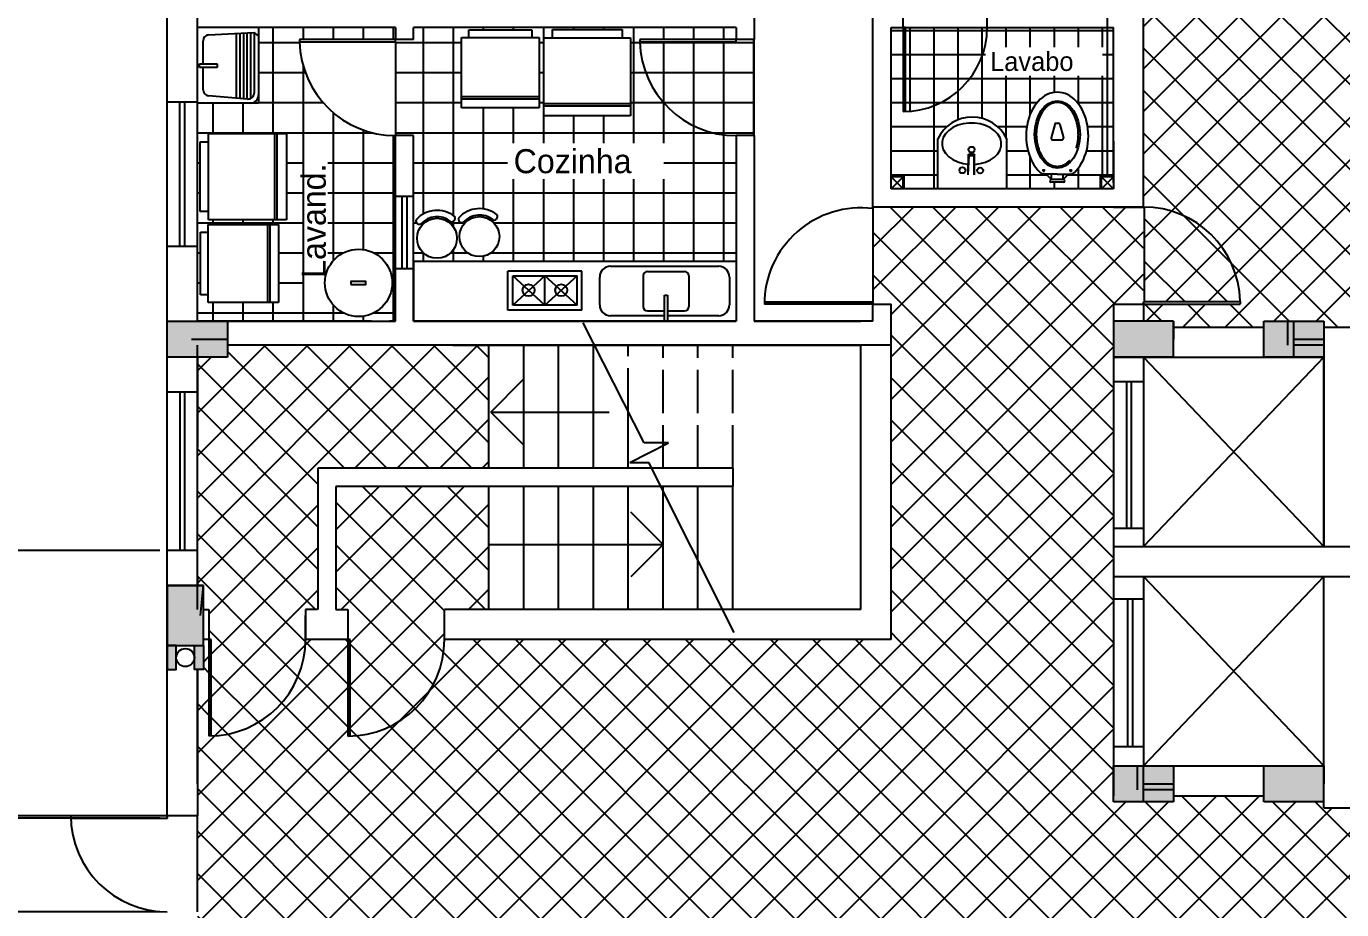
# Model space of a CAD drawing. Header units: millimetres. Extents: x 935 to 1399, y 512 to 900.
# Drawn here: x 1091.01 to 1101.96, y 847.97 to 855.33 of the extents above; entities that cross this region are included whole.
import ezdxf

# ---------------------------------------------------------------- set-up
doc = ezdxf.new("R2010")
doc.units = ezdxf.units.MM
doc.linetypes.add('ACAD_ISO02W100', pattern=[15, 12, -3])
for name, color, linetype in [('Escada', 1, 'Continuous'), ('LAYER1', 1, 'Continuous'), ('MOBIL', 7, 'Continuous'), ('MOBILIARIO', 4, 'Continuous'), ('MOBÍLIA', 1, 'Continuous'), ('P1', 1, 'Continuous'), ('Parede', 6, 'Continuous'), ('PENA-01', 1, 'Continuous'), ('projeçao', 7, 'ACAD_ISO02W100')]:
    doc.layers.add(name, color=color, linetype=linetype)
doc.dimstyles.get("Standard").update_dxf_attribs({"dimtxt": 0.18, "dimasz": 0.18, "dimexe": 0.18, "dimexo": 0.0625, "dimgap": 0.09, "dimtad": 0, "dimtih": 1, "dimtoh": 1, "dimdec": 4, "dimzin": 0, "dimdsep": 46, "dimtxsty": 'Standard', "dimcen": 0.09, "dimadec": 0, "dimazin": 0, "dimtfac": 1, "dimtdec": 4, "dimtofl": 0, "dimtmove": 0, "dimatfit": 3, "dimfxl": 0, "dimtolj": 1, "dimtzin": 0, "dimarcsym": 0})
pattern_1 = [(45, (1566.02895, 455.18879), (-0.1767767, 0.1767767), []), (135, (1566.02895, 455.18879), (-0.1767767, -0.1767767), [])]
pattern_2 = [(135, (1627.57, 526.6878), (-0.1767767, -0.1767767), []), (225, (1627.57, 526.6878), (0.1767767, -0.1767767), [])]

# ---------------------------------------------------------------- blocks, each defined once
blk = doc.blocks.new('*D85')
at = {"color": 0, "lineweight": -2, "transparency": 16777216}
for p, q in [((1092.125, 850.962), (1089.434, 850.962)), ((1089.614, 850.782), (1089.614, 850.029)), ((1089.614, 848.915), (1089.614, 849.669)), ((1092.125, 848.735), (1089.434, 848.735))]:
    blk.add_line(p, q, dxfattribs=at)
at = {"color": 0, "transparency": 16777216}
for points in [[(1089.584, 850.782), (1089.644, 850.782), (1089.614, 850.962)], [(1089.584, 848.915), (1089.644, 848.915), (1089.614, 848.735)]]:
    blk.add_solid(points, dxfattribs=at)
at = {"layer": 'Defpoints', "color": 0, "transparency": 16777216}
for p in [(1092.188, 850.962), (1089.614, 848.735), (1092.188, 848.735)]:
    blk.add_point(p, dxfattribs=at)
at = {"color": 0, "transparency": 16777216, "insert": (1089.614, 849.849), "char_height": 0.18, "attachment_point": 5}
blk.add_mtext('\\A1;2.2264', dxfattribs=at)
blk = doc.blocks.new('*D86')
at = {"color": 0, "lineweight": -2, "transparency": 16777216}
for p, q in [((1092.125, 848.755), (1089.439, 848.755)), ((1089.619, 848.575), (1089.619, 848.135)), ((1092.125, 847.955), (1089.439, 847.955)), ((1089.619, 847.955), (1089.619, 847.775)), ((1089.619, 847.775), (1089.439, 847.775))]:
    blk.add_line(p, q, dxfattribs=at)
at = {"color": 0, "transparency": 16777216}
for points in [[(1089.589, 848.575), (1089.649, 848.575), (1089.619, 848.755)], [(1089.589, 848.135), (1089.649, 848.135), (1089.619, 847.955)]]:
    blk.add_solid(points, dxfattribs=at)
at = {"layer": 'Defpoints', "color": 0, "transparency": 16777216}
for p in [(1092.188, 848.755), (1089.619, 847.955), (1092.188, 847.955)]:
    blk.add_point(p, dxfattribs=at)
at = {"color": 0, "transparency": 16777216, "insert": (1088.959, 847.775), "char_height": 0.18, "attachment_point": 5}
blk.add_mtext('\\A1;0.8000', dxfattribs=at)

msp = doc.modelspace()

# ---------------------------------------------------------------- hatches: boundary and pattern name
h = msp.add_hatch()
h.set_pattern_fill('ANSI37', color=254, scale=2, angle=90, style=0)
h.set_pattern_definition(pattern_2)
h.paths.add_polyline_path([(1100.06286, 852.57187), (1100.06286, 853.01187), (1100.31286, 853.01187), (1100.31286, 853.82187), (1100.06286, 853.82187), (1098.06053, 853.82187), (1098.06053, 853.01187), (1098.21053, 853.01187), (1098.21053, 850.22187), (1100.06286, 850.22187)])
for points in [[(1092.68786, 852.87187), (1092.18786, 852.87187), (1092.18786, 852.57187), (1092.68786, 852.57187)], [(1100.56286, 852.87187), (1100.06286, 852.87187), (1100.06286, 852.57187), (1100.56286, 852.57187)], [(1101.81286, 852.87187), (1101.31286, 852.87187), (1101.31286, 852.57187), (1101.81286, 852.57187)], [(1092.48786, 850.67187), (1092.48786, 850.17187), (1092.18786, 850.17187), (1092.18786, 850.67187)], [(1092.18786, 850.67187), (1092.48786, 850.67187), (1092.48786, 850.17187), (1092.18786, 850.17187)], [(1092.18786, 850.67187), (1092.48786, 850.67187), (1092.48786, 850.17187), (1092.18786, 850.17187)], [(1092.18786, 850.17187), (1092.18786, 850.67187), (1092.48786, 850.67187), (1092.48786, 850.17187)], [(1100.56286, 849.17187), (1100.06286, 849.17187), (1100.06286, 848.87187), (1100.56286, 848.87187)], [(1101.81286, 849.17187), (1101.31286, 849.17187), (1101.31286, 848.87187), (1101.81286, 848.87187)]]:
    msp.add_hatch(color=256).paths.add_polyline_path(points)
h = msp.add_hatch()
h.set_pattern_fill('ANSI37', color=254, scale=2, angle=90, style=0)
h.set_pattern_definition(pattern_2)
h.paths.add_polyline_path([(1093.44041, 852.67187), (1092.68786, 852.67187), (1092.68786, 852.57187), (1092.43786, 852.57187), (1092.43786, 851.82187), (1092.43786, 850.67187), (1092.48786, 850.67187), (1092.48786, 850.47187), (1092.53418, 850.47187), (1092.53418, 850.22294), (1093.33786, 850.22294), (1093.33786, 850.42187), (1093.33786, 850.47294), (1093.44041, 850.47294), (1093.44041, 851.64687)])
h.paths.add_polyline_path([(1094.86409, 851.49687), (1093.59041, 851.49687), (1093.59041, 850.47294), (1093.69041, 850.47294), (1093.69041, 850.22187), (1094.49409, 850.22187), (1094.49409, 850.47187), (1094.86409, 850.47187)])
h.paths.add_polyline_path([(1094.86409, 852.67187), (1093.44041, 852.67187), (1093.44041, 851.64687), (1094.56053, 851.64687), (1094.86409, 851.64687)])
h = msp.add_hatch(color=7)
h.paths.add_polyline_path([(1092.18786, 849.97187), (1092.26286, 849.97187), (1092.26286, 850.17187), (1092.18786, 850.17187)])
h.paths.add_polyline_path([(1092.41286, 849.97187), (1092.48786, 849.97187), (1092.48786, 850.17187), (1092.41286, 850.17187)])
h = msp.add_hatch()
h.set_pattern_fill('ANSI37', color=254, scale=2, angle=90, style=0)
h.set_pattern_definition(pattern_2)
h.paths.add_polyline_path([(1098.21053, 850.22187), (1094.49409, 850.22187, -0.41421356), (1093.69041, 849.4182), (1093.69041, 850.22187), (1093.33785, 850.22187, -0.41382362), (1092.53418, 849.41927), (1092.53418, 850.22187), (1092.48786, 850.22187), (1092.48786, 850.17187), (1092.48786, 849.97187), (1092.43786, 849.97187), (1092.43786, 849.02187), (1092.43786, 846.82187), (1098.21053, 846.82187)])
h = msp.add_hatch()
h.set_pattern_fill('ANSI37', color=254, scale=2, angle=90, style=0)
h.set_pattern_definition(pattern_2)
h.paths.add_polyline_path([(1093.33786, 850.22294), (1092.55418, 850.22294), (1092.55418, 849.41952, 0.40694257)])
h.paths.add_polyline_path([(1094.49409, 850.22187), (1093.71041, 850.22187), (1093.71041, 849.41845, 0.40694257)])
h = msp.add_hatch()
h.set_pattern_fill('ANSI37', color=254, scale=2, angle=90, style=0)
h.set_pattern_definition(pattern_2)
h.paths.add_polyline_path([(1101.81286, 848.82187), (1101.81286, 848.87187), (1101.31286, 848.87187), (1101.31286, 848.92187), (1100.66286, 848.92187), (1100.56286, 848.92187), (1100.56286, 848.87187), (1100.06286, 848.87187), (1100.06286, 849.17187), (1100.06286, 850.22187), (1098.21053, 850.22187), (1098.21053, 846.82187), (1101.81286, 846.82187)])
at = {"layer": 'MOBIL'}
h = msp.add_hatch(dxfattribs=at)
h.set_pattern_fill('NET', color=254, scale=2, angle=45, style=0)
h.set_pattern_definition(pattern_1)
h.paths.add_polyline_path([(1107.93786, 857.87187), (1100.31286, 857.87187), (1100.31286, 853.82187, -0.40694257), (1101.11628, 853.0382), (1101.11628, 853.01187), (1100.31286, 853.01187), (1100.31286, 852.87187), (1100.56286, 852.87187), (1100.56286, 852.82187), (1101.31286, 852.82187), (1101.31286, 852.87187), (1101.81286, 852.87187), (1101.81286, 852.82187), (1105.08786, 852.82187), (1105.08786, 855.32316), (1106.22536, 855.32316), (1106.95036, 855.32316), (1107.93786, 855.32316)])
h.paths.add_polyline_path([(1102.7077, 857.84405), (1105.77436, 857.84405), (1105.77436, 857.17738), (1102.7077, 857.17738)], flags=24)
h = msp.add_hatch(dxfattribs=at)
h.set_pattern_fill('NET', color=254, scale=2, angle=45, style=0)
h.set_pattern_definition(pattern_1)
h.paths.add_polyline_path([(1100.32001, 853.82183), (1100.32001, 853.03187), (1101.11628, 853.03187), (1101.11628, 853.0382, 0.40435126)])

# ---------------------------------------------------------------- linework, layer by layer
at = {"color": 254}
for p, q in [((1100.01286, 854.07187), (1100.01286, 863.29362)), ((1093.07001, 854.43402), (1093.07001, 855.31625)), ((1093.32001, 855.21625), (1093.32001, 855.31625)), ((1093.57001, 855.21625), (1093.57001, 855.31625)), ((1093.82001, 855.21625), (1093.82001, 855.31625)), ((1094.07001, 855.21625), (1094.07001, 855.31625)), ((1094.32001, 853.76519), (1094.32001, 855.31625)), ((1094.57001, 853.74907), (1094.57001, 855.31625)), ((1094.82001, 855.29621), (1094.82001, 855.31625)), ((1095.07001, 855.29621), (1095.07001, 855.31625)), ((1095.32001, 854.35331), (1095.32001, 855.31625)), ((1095.57001, 855.30063), (1095.57001, 855.31625)), ((1095.82001, 855.30063), (1095.82001, 855.31625)), ((1096.07001, 854.35331), (1096.07001, 855.31625)), ((1096.32001, 855.21625), (1096.32001, 855.31625)), ((1096.57001, 855.21625), (1096.57001, 855.31625)), ((1096.82001, 855.21625), (1096.82001, 855.31625)), ((1098.31053, 855.2878), (1098.21053, 855.2878)), ((1099.01052, 855.3128), (1098.33053, 855.3128)), ((1099.00995, 855.2878), (1098.33053, 855.2878)), ((1098.37001, 854.61878), (1098.37001, 855.3128)), ((1098.57001, 854.66612), (1098.57001, 855.3128)), ((1098.77001, 854.78816), (1098.77001, 855.3128)), ((1098.97001, 855.08154), (1098.97001, 855.3128)), ((1100.06286, 855.2878), (1099.00995, 855.2878)), ((1099.17001, 855.15211), (1099.17001, 855.3128)), ((1099.37001, 855.15211), (1099.37001, 855.3128)), ((1099.57001, 855.15211), (1099.57001, 855.3128)), ((1099.77001, 855.15211), (1099.77001, 855.3128)), ((1099.97001, 855.15211), (1099.97001, 855.3128)), ((1093.28811, 855.1878), (1092.94786, 855.1878)), ((1094.08786, 855.19625), (1094.08786, 854.416)), ((1094.63542, 855.1878), (1094.08786, 855.1878)), ((1095.32225, 855.1878), (1095.28342, 855.1878)), ((1096.12124, 855.1878), (1096.04225, 855.1878)), ((1097.07001, 855.1878), (1096.12124, 855.1878)), ((1096.32001, 854.68783), (1096.32001, 855.19625)), ((1096.57001, 854.49707), (1096.57001, 855.19625)), ((1096.82001, 854.4224), (1096.82001, 855.19625)), ((1097.07001, 855.21625), (1097.07001, 854.41625)), ((1097.07001, 854.41625), (1097.07001, 855.21625)), ((1098.31053, 855.0878), (1098.21053, 855.0878)), ((1098.9722, 855.0878), (1098.33053, 855.0878)), ((1098.97001, 854.55934), (1098.97001, 855.08154)), ((1098.99558, 855.0878), (1098.9722, 855.0878)), ((1100.06286, 855.0878), (1099.97129, 855.0878)), ((1093.32001, 853.14819), (1093.32001, 854.99084)), ((1093.33761, 854.9378), (1092.94786, 854.9378)), ((1094.63542, 854.9378), (1094.08786, 854.9378)), ((1095.32225, 854.9378), (1095.28342, 854.9378)), ((1096.17074, 854.9378), (1096.04225, 854.9378)), ((1097.07001, 854.9378), (1096.17074, 854.9378)), ((1098.31053, 854.8878), (1098.21053, 854.8878)), ((1098.86409, 854.8878), (1098.33053, 854.8878)), ((1100.06286, 854.8878), (1098.86409, 854.8878)), ((1099.17001, 854.39663), (1099.17001, 854.91478)), ((1099.37001, 854.5963), (1099.37001, 854.91478)), ((1099.57001, 854.77605), (1099.57001, 854.91478)), ((1099.77001, 854.6807), (1099.77001, 854.91478)), ((1099.97001, 854.08187), (1099.97001, 854.91478)), ((1098.77001, 854.54831), (1098.77001, 854.78816)), ((1092.57001, 854.43402), (1092.57001, 854.68625)), ((1092.82001, 854.43402), (1092.82001, 854.68625)), ((1093.48691, 854.6878), (1092.94786, 854.6878)), ((1094.63542, 854.6878), (1094.08786, 854.6878)), ((1094.82001, 853.80555), (1094.82001, 854.64821)), ((1095.07001, 854.35331), (1095.07001, 854.64821)), ((1095.32225, 854.6878), (1095.28342, 854.6878)), ((1096.32003, 854.6878), (1096.04225, 854.6878)), ((1096.32001, 854.35331), (1096.32001, 854.68783)), ((1097.07001, 854.6878), (1096.32003, 854.6878)), ((1098.31053, 854.6878), (1098.21053, 854.6878)), ((1098.61883, 854.6878), (1098.33053, 854.6878)), ((1098.57001, 853.97187), (1098.57001, 854.66612)), ((1099.42367, 854.6878), (1098.61883, 854.6878)), ((1100.06286, 854.6878), (1099.76439, 854.6878)), ((1093.57001, 853.37607), (1093.57001, 854.60614)), ((1095.57001, 854.35331), (1095.57001, 854.58063)), ((1095.82001, 854.35331), (1095.82001, 854.58063)), ((1093.22509, 854.4378), (1092.43786, 854.4378)), ((1093.90234, 854.4378), (1093.20843, 854.4378)), ((1093.82001, 853.46745), (1093.82001, 854.46216)), ((1094.07001, 852.87187), (1094.07001, 854.4162)), ((1096.73547, 854.4378), (1094.08786, 854.4378)), ((1096.57001, 853.37015), (1096.57001, 854.49707)), ((1097.07001, 854.4378), (1096.73547, 854.4378)), ((1096.82001, 853.37015), (1096.82001, 854.4224)), ((1098.67279, 854.4878), (1098.21053, 854.4878)), ((1099.34047, 854.4878), (1099.10047, 854.4878)), ((1100.06286, 854.4878), (1099.8476, 854.4878)), ((1092.46035, 854.1878), (1092.43786, 854.1878)), ((1093.32001, 854.1878), (1093.18035, 854.1878)), ((1094.08786, 854.1878), (1093.52509, 854.1878)), ((1095.02001, 854.1878), (1094.23786, 854.1878)), ((1096.92098, 854.1878), (1096.32001, 854.1878)), ((1098.59984, 854.2878), (1098.21053, 854.2878)), ((1099.351, 854.2878), (1099.17342, 854.2878)), ((1099.37001, 853.97187), (1099.37001, 854.23095)), ((1100.06286, 854.2878), (1099.83707, 854.2878)), ((1098.59984, 854.0878), (1098.21053, 854.0878)), ((1099.50685, 854.0878), (1099.17342, 854.0878)), ((1100.06286, 854.0878), (1099.68121, 854.0878)), ((1099.77001, 853.97187), (1099.77001, 854.14655)), ((1095.07001, 853.37015), (1095.07001, 854.05331)), ((1095.32001, 853.37015), (1095.32001, 854.05331)), ((1095.57001, 853.37015), (1095.57001, 854.05331)), ((1095.82001, 853.37015), (1095.82001, 854.05331)), ((1096.07001, 853.37015), (1096.07001, 854.05331)), ((1096.32001, 853.37015), (1096.32001, 854.05331)), ((1099.57001, 853.97187), (1099.57001, 854.02862)), ((1092.46035, 853.9378), (1092.43786, 853.9378)), ((1093.32001, 853.9378), (1093.18035, 853.9378)), ((1094.08786, 853.9378), (1093.52509, 853.9378)), ((1096.92098, 853.9378), (1094.23786, 853.9378)), ((1094.82001, 853.73799), (1094.82001, 853.75156)), ((1098.06053, 853.82187), (1098.06053, 853.01187)), ((1100.32001, 853.03187), (1100.32001, 853.82183)), ((1093.32001, 853.6878), (1092.43786, 853.6878)), ((1092.57001, 853.67519), (1092.57001, 853.71402)), ((1092.82001, 853.67519), (1092.82001, 853.71402)), ((1093.07001, 853.67519), (1093.07001, 853.71402)), ((1094.08786, 853.6878), (1093.52509, 853.6878)), ((1094.26365, 853.6878), (1094.23786, 853.6878)), ((1094.32443, 853.6878), (1094.3049, 853.6878)), ((1094.32001, 853.68389), (1094.32001, 853.7014)), ((1094.66281, 853.6878), (1094.54034, 853.6878)), ((1094.57001, 853.65464), (1094.57001, 853.70435)), ((1096.92098, 853.6878), (1094.90779, 853.6878)), ((1092.46478, 853.4378), (1092.43786, 853.4378)), ((1093.32001, 853.4378), (1093.11278, 853.4378)), ((1093.64849, 853.4378), (1093.52509, 853.4378)), ((1094.08786, 853.4378), (1093.91068, 853.4378)), ((1094.32116, 853.4378), (1094.23786, 853.4378)), ((1094.32001, 853.37015), (1094.32001, 853.43885)), ((1094.692, 853.4378), (1094.54361, 853.4378)), ((1094.57001, 853.37015), (1094.57001, 853.4681)), ((1096.92098, 853.4378), (1094.8786, 853.4378)), ((1094.82001, 853.37015), (1094.82001, 853.41281)), ((1093.32001, 853.1878), (1093.11278, 853.1878)), ((1093.32001, 852.87187), (1093.32001, 853.16486)), ((1094.08786, 853.1878), (1094.05957, 853.1878)), ((1092.57001, 852.87187), (1092.57001, 853.02719)), ((1092.82001, 852.87187), (1092.82001, 853.02719)), ((1093.07001, 852.87187), (1093.07001, 853.02719)), ((1093.57001, 852.87187), (1093.57001, 853.0047)), ((1093.65875, 852.9378), (1092.43786, 852.9378)), ((1093.82001, 852.87187), (1093.82001, 852.91332)), ((1094.08786, 852.9378), (1093.90041, 852.9378)), ((1101.88304, 848.82187), (1101.81286, 848.75168)), ((1102.57015, 848.80187), (1101.81286, 848.04457)), ((1102.2166, 848.80187), (1101.81286, 848.39813)), ((1102.61991, 847.99115), (1101.81286, 848.7982)), ((1102.38316, 847.87434), (1101.81286, 848.44465)), ((1103.06208, 846.84187), (1101.81286, 848.0911))]:
    msp.add_line(p, q, dxfattribs=at)
at = {"color": 6}
for p, q in [((1092.18786, 848.75547), (1092.18786, 862.87187)), ((1092.43786, 852.92187), (1092.43786, 862.62187)), ((1100.31286, 853.82187), (1100.31286, 862.57187)), ((1092.18786, 848.75547), (1092.18786, 857.87187)), ((1097.07098, 855.46625), (1097.07098, 855.21625)), ((1098.06053, 854.02187), (1098.06053, 855.46625)), ((1098.31053, 855.31625), (1098.31053, 855.46625)), ((1099.01053, 855.31625), (1099.01053, 855.46625)), ((1092.43786, 852.87187), (1092.43786, 855.31625)), ((1093.88786, 855.31625), (1092.43786, 855.31625)), ((1092.43786, 852.87187), (1092.43786, 855.31625)), ((1094.08786, 855.31625), (1092.94786, 855.31625)), ((1094.08786, 855.31625), (1094.08786, 855.21625)), ((1094.23786, 855.21625), (1094.23786, 855.31625)), ((1096.92098, 855.31625), (1094.23786, 855.31625)), ((1094.23786, 855.21625), (1094.23786, 855.31625)), ((1096.92098, 855.31625), (1096.92098, 855.21625)), ((1098.21053, 854.02187), (1098.21053, 855.31625)), ((1098.21053, 855.31625), (1098.33053, 855.31625)), ((1099.01053, 855.31625), (1100.06286, 855.31625)), ((1100.06286, 854.62039), (1100.06286, 855.31625)), ((1100.06286, 854.02187), (1100.06286, 855.31625)), ((1100.06286, 854.02187), (1100.06286, 855.31625)), ((1094.23786, 855.21625), (1094.08786, 855.21625)), ((1097.07098, 855.21625), (1096.92098, 855.21625)), ((1092.43786, 854.69406), (1092.18786, 854.69406)), ((1092.43786, 854.69406), (1092.18786, 854.69406)), ((1094.08786, 852.87187), (1094.08786, 854.41625)), ((1094.23786, 854.41625), (1094.08786, 854.41625)), ((1094.23786, 852.87187), (1094.23786, 854.41625)), ((1096.92098, 854.41625), (1096.92098, 852.87187)), ((1097.07098, 854.41625), (1096.92098, 854.41625)), ((1097.07098, 854.41625), (1097.07098, 852.87187)), ((1098.21053, 853.97187), (1098.21053, 854.37039)), ((1100.06286, 854.37039), (1100.06286, 853.97187)), ((1098.32053, 854.08187), (1098.21053, 854.08187)), ((1098.32053, 853.97187), (1098.32053, 854.08187)), ((1100.06286, 854.08187), (1099.95286, 854.08187)), ((1099.95286, 853.97187), (1099.95286, 854.08187)), ((1098.06053, 853.80929), (1098.06053, 854.02187)), ((1098.31053, 854.07187), (1098.21053, 854.07187)), ((1100.06286, 853.97187), (1098.21053, 853.97187)), ((1098.31053, 853.97187), (1098.31053, 854.07187)), ((1099.96286, 853.97187), (1099.96286, 854.07187)), ((1100.06286, 854.07187), (1099.96286, 854.07187)), ((1094.23786, 853.90825), (1094.08786, 853.90825)), ((1094.23786, 853.90825), (1094.08786, 853.90825)), ((1100.31286, 853.82187), (1100.31286, 853.87187)), ((1100.31286, 853.82187), (1100.31286, 853.87187)), ((1100.06286, 853.82187), (1098.06053, 853.82187)), ((1100.06286, 853.82187), (1100.31286, 853.82187)), ((1100.06286, 853.82187), (1100.31286, 853.82187)), ((1100.31286, 853.82187), (1100.06286, 853.82187)), ((1092.43786, 853.49406), (1092.18786, 853.49406)), ((1092.43786, 853.49406), (1092.18786, 853.49406)), ((1094.23786, 853.30825), (1094.08786, 853.30825)), ((1098.06053, 852.87187), (1098.06053, 853.01187)), ((1098.06053, 853.01187), (1098.21053, 853.01187)), ((1098.21053, 850.22187), (1098.21053, 853.01187)), ((1100.06286, 853.01187), (1100.06286, 852.57187)), ((1100.06286, 853.01187), (1100.31286, 853.01187)), ((1100.31286, 853.01187), (1100.31286, 852.87187)), ((1093.88786, 852.87187), (1092.43786, 852.87187)), ((1092.43786, 852.87187), (1094.08786, 852.87187)), ((1094.03786, 852.87187), (1094.08786, 852.87187)), ((1094.08786, 852.87187), (1094.03786, 852.87187)), ((1096.92098, 852.87187), (1094.23786, 852.87187)), ((1094.23786, 852.87187), (1096.92098, 852.87187)), ((1096.92098, 852.87187), (1094.23786, 852.87187)), ((1098.06053, 852.87187), (1097.07098, 852.87187)), ((1097.07098, 852.87187), (1097.96053, 852.87187)), ((1100.56286, 852.82187), (1101.31286, 852.82187)), ((1101.81286, 852.82187), (1105.08786, 852.82187)), ((1092.43786, 850.47187), (1092.43786, 852.67187)), ((1098.21053, 852.67187), (1092.68786, 852.67187)), ((1094.56286, 852.67187), (1097.36286, 852.67187)), ((1097.36286, 852.67187), (1097.96053, 852.67187)), ((1097.96053, 850.47187), (1097.96053, 852.67187)), ((1092.43786, 852.57187), (1092.43786, 851.82187)), ((1092.43786, 850.67187), (1092.43786, 852.57187)), ((1100.06286, 852.57187), (1101.81286, 852.57187)), ((1100.06286, 852.57187), (1100.06286, 848.92187)), ((1100.31286, 852.57187), (1100.31286, 850.99687)), ((1100.31286, 852.57187), (1101.81286, 852.57187)), ((1101.81286, 850.99687), (1101.81286, 852.57187)), ((1101.81286, 852.57187), (1101.81286, 850.99687)), ((1100.06286, 852.3707), (1100.31286, 852.3707)), ((1092.43786, 852.28187), (1092.18786, 852.28187)), ((1094.56053, 851.64687), (1093.44041, 851.64687)), ((1093.44041, 851.64687), (1093.44041, 850.47294)), ((1096.89409, 851.64687), (1094.46053, 851.64687)), ((1096.89409, 851.49687), (1093.59009, 851.49687)), ((1093.59041, 851.49687), (1093.59041, 850.47294)), ((1100.31286, 851.1457), (1100.06286, 851.1457)), ((1092.43786, 850.96187), (1092.18786, 850.96187)), ((1100.06286, 850.99687), (1102.06286, 850.99687)), ((1092.43786, 850.74546), (1092.43786, 850.67187)), ((1092.43786, 850.74546), (1092.43786, 850.67187)), ((1100.06286, 850.74687), (1102.06286, 850.74687)), ((1100.31286, 850.74687), (1100.31286, 849.61532)), ((1101.81286, 848.82187), (1101.81286, 850.74687)), ((1100.31286, 850.67187), (1100.31286, 849.17187)), ((1100.31286, 850.67187), (1100.31286, 849.17187)), ((1092.48786, 850.47187), (1092.53418, 850.47187)), ((1092.53418, 850.47187), (1092.53418, 850.22187)), ((1093.43786, 850.47294), (1093.33786, 850.47294)), ((1093.33786, 850.47187), (1093.33786, 850.22187)), ((1093.43786, 850.47187), (1093.33786, 850.47187)), ((1093.59041, 850.47294), (1093.69041, 850.47294)), ((1093.69041, 850.47294), (1093.69041, 850.22187)), ((1097.96053, 850.47187), (1094.49409, 850.47187)), ((1094.49409, 850.22187), (1094.49409, 850.47187)), ((1100.31286, 850.55761), (1100.06286, 850.55761)), ((1093.33786, 850.22187), (1093.33786, 850.42187)), ((1092.18786, 850.17187), (1092.48786, 850.17187)), ((1092.18786, 850.17187), (1092.48786, 850.17187)), ((1092.53418, 850.22187), (1092.48786, 850.22187)), ((1093.69041, 850.22187), (1093.33786, 850.22187)), ((1098.21053, 850.22187), (1094.49409, 850.22187)), ((1098.21053, 850.22187), (1095.83786, 850.22187)), ((1098.21053, 850.22187), (1097.68496, 850.22187)), ((1092.43786, 849.02187), (1092.43786, 849.97187)), ((1092.43786, 849.97187), (1092.43786, 848.75547)), ((1092.43786, 849.02187), (1092.43786, 849.97187)), ((1100.06286, 849.33261), (1100.31286, 849.33261)), ((1100.16286, 849.17187), (1101.81286, 849.17187)), ((1100.31286, 849.17187), (1101.81286, 849.17187)), ((1100.56286, 848.92187), (1101.31286, 848.92187)), ((1100.66286, 848.92187), (1101.31286, 848.92187)), ((1101.81286, 848.82187), (1102.06286, 848.82187)), ((1092.43786, 848.75547), (1092.18786, 848.75547))]:
    msp.add_line(p, q, dxfattribs=at)
at = {"color": 1}
for p, q in [((1092.94786, 855.31625), (1092.43786, 855.31625)), ((1092.94786, 855.31625), (1092.43786, 855.31625)), ((1098.31053, 855.31625), (1098.31053, 854.61625)), ((1098.33053, 855.31625), (1098.31053, 855.31625)), ((1098.33053, 854.61625), (1098.33053, 855.31625)), ((1094.08786, 855.21625), (1093.28786, 855.21625)), ((1093.28786, 855.21625), (1093.28786, 855.19625)), ((1093.28786, 855.21625), (1093.28786, 855.19625)), ((1093.28786, 855.19625), (1094.08786, 855.19625)), ((1094.08786, 855.19625), (1094.08786, 855.21625)), ((1096.92098, 855.21625), (1096.12098, 855.21625)), ((1096.12098, 855.21625), (1096.12098, 855.19625)), ((1096.12098, 855.19625), (1096.92098, 855.19625)), ((1096.92098, 855.19625), (1096.92098, 855.21625)), ((1099.58637, 854.51973), (1099.6024, 854.51973)), ((1099.57284, 854.50935), (1099.54283, 854.39735)), ((1099.61592, 854.50935), (1099.64593, 854.39735)), ((1099.55636, 854.37973), (1099.63241, 854.37973)), ((1099.49043, 854.12662), (1099.4703, 854.12662)), ((1099.59403, 854.09385), (1099.4703, 854.09385)), ((1099.48203, 854.11262), (1099.48203, 854.13502)), ((1099.54503, 854.04962), (1099.50081, 854.09385)), ((1099.54503, 854.04962), (1099.54503, 854.09385)), ((1099.59403, 854.09385), (1099.71776, 854.09385)), ((1099.64303, 854.04962), (1099.64303, 854.09385)), ((1099.64303, 854.04962), (1099.68725, 854.09385)), ((1099.69763, 854.12662), (1099.71776, 854.12662)), ((1099.70603, 854.11262), (1099.70603, 854.13502)), ((1099.64653, 854.04962), (1099.54153, 854.04962)), ((1099.64653, 854.02862), (1099.54153, 854.02862)), ((1099.65703, 854.03912), (1099.65703, 854.03912)), ((1094.23786, 853.37015), (1094.23786, 852.87187)), ((1096.92098, 853.37015), (1096.92098, 852.87187)), ((1096.92098, 853.37015), (1096.92098, 852.87187)), ((1097.96053, 853.01187), (1097.15686, 853.01187)), ((1097.15711, 853.03187), (1097.96053, 853.03187)), ((1097.26053, 853.03187), (1098.06053, 853.03187)), ((1098.06053, 853.01187), (1097.26053, 853.01187)), ((1098.06053, 853.03187), (1098.06053, 853.01187)), ((1101.11618, 853.03187), (1100.31286, 853.03187)), ((1100.31286, 853.03187), (1100.31286, 853.01187)), ((1100.31286, 853.01187), (1100.31286, 853.03187)), ((1100.31286, 853.03187), (1100.31286, 853.01187)), ((1100.31286, 853.02187), (1100.31286, 853.01187)), ((1100.31286, 853.01187), (1101.11628, 853.01187)), ((1101.11628, 853.0382), (1101.11628, 853.01187)), ((1094.23786, 852.87187), (1096.92098, 852.87187)), ((1100.31286, 852.57187), (1101.81286, 850.99687)), ((1101.81286, 852.57187), (1100.31286, 850.99687)), ((1094.87943, 852.11558), (1095.86398, 852.11558)), ((1094.86409, 851.01282), (1096.31409, 851.01282)), ((1100.31286, 850.74687), (1101.81286, 849.17187)), ((1101.81286, 850.74687), (1100.31286, 849.17187)), ((1092.53418, 850.22294), (1092.53418, 849.41927)), ((1092.55418, 850.22294), (1092.53418, 850.22294)), ((1092.55418, 850.22187), (1092.53418, 850.22187)), ((1092.55418, 849.41952), (1092.55418, 850.22294)), ((1093.69041, 850.22187), (1093.69041, 849.4182)), ((1093.71041, 850.22187), (1093.69041, 850.22187)), ((1093.71041, 850.2208), (1093.69041, 850.2208)), ((1093.71041, 849.41845), (1093.71041, 850.22187)), ((1092.53418, 849.42294), (1092.55418, 849.42294)), ((1093.69041, 849.42187), (1093.71041, 849.42187)), ((1100.31286, 849.34187), (1100.31286, 849.32187)), ((1092.18893, 848.75547), (1091.38419, 848.75547)), ((1091.38453, 848.73547), (1092.18893, 848.73547)), ((1092.18893, 848.73547), (1092.18786, 848.75547)), ((1092.43786, 848.73547), (1092.43786, 848.75547))]:
    msp.add_line(p, q, dxfattribs=at)
at = {"color": 3}
for p, q in [((1092.29286, 853.49406), (1092.29286, 854.69406)), ((1092.29286, 853.49406), (1092.29286, 854.69406)), ((1092.33286, 853.49406), (1092.33286, 854.69406)), ((1092.33286, 853.49406), (1092.33286, 854.69406)), ((1094.14286, 853.30825), (1094.14286, 853.90825)), ((1094.18286, 853.30825), (1094.18286, 853.90825)), ((1092.46478, 853.1878), (1092.43786, 853.1878)), ((1096.15699, 851.85925), (1095.64874, 852.85759)), ((1100.56286, 852.87187), (1100.06286, 852.87187)), ((1100.1699, 852.3707), (1100.1699, 851.1457)), ((1100.2099, 852.3707), (1100.2099, 851.1457)), ((1092.29286, 852.28187), (1092.29286, 850.96187)), ((1092.33286, 850.96187), (1092.33286, 852.28187)), ((1096.03815, 851.69593), (1096.35897, 851.85925)), ((1096.35897, 851.85925), (1096.15699, 851.85925)), ((1096.03815, 851.69593), (1096.19432, 851.69593)), ((1096.90631, 850.27953), (1096.19432, 851.69593)), ((1100.17953, 850.55761), (1100.17953, 849.33261)), ((1100.21953, 850.55761), (1100.21953, 849.33261)), ((1092.43678, 848.73547), (1092.43678, 847.95547))]:
    msp.add_line(p, q, dxfattribs=at)
for p, q in [((1096.04225, 854.58063), (1095.32225, 854.58063)), ((1092.18786, 852.87187), (1092.68786, 852.87187)), ((1092.18786, 852.57187), (1092.18786, 852.87187)), ((1092.18786, 852.87187), (1092.68786, 852.87187)), ((1092.68786, 852.87187), (1092.68786, 852.67187)), ((1092.68786, 852.87187), (1092.68786, 852.57187)), ((1100.56286, 852.57187), (1100.56286, 852.87187)), ((1100.56286, 852.87187), (1100.56286, 852.72187)), ((1100.56286, 852.57187), (1100.56286, 852.87187)), ((1101.31286, 852.57187), (1101.31286, 852.87187)), ((1101.31286, 852.87187), (1101.81286, 852.87187)), ((1101.51286, 852.87187), (1101.81286, 852.87187)), ((1101.51286, 852.67187), (1101.51286, 852.87187)), ((1101.56286, 852.57187), (1101.56286, 852.87187)), ((1101.81286, 852.87187), (1101.81286, 852.67187)), ((1101.81286, 852.87187), (1101.81286, 852.57187)), ((1092.38786, 852.72187), (1092.68786, 852.72187)), ((1101.56286, 852.72187), (1101.81286, 852.72187)), ((1101.81286, 852.67187), (1101.56286, 852.67187)), ((1092.68786, 852.57187), (1092.18786, 852.57187)), ((1100.56286, 852.57187), (1100.06286, 852.57187)), ((1101.81286, 852.57187), (1101.31286, 852.57187)), ((1092.48786, 850.67187), (1092.18786, 850.67187)), ((1092.18786, 850.67187), (1092.18786, 849.97187)), ((1092.48786, 850.67187), (1092.18786, 850.67187)), ((1092.18786, 850.67187), (1092.18786, 849.97187)), ((1092.18786, 850.67187), (1092.48786, 850.67187)), ((1092.48786, 850.67187), (1092.18786, 850.67187)), ((1092.18786, 850.67187), (1092.18786, 849.97187)), ((1092.18786, 850.67187), (1092.48786, 850.67187)), ((1092.48786, 850.67187), (1092.18786, 850.67187)), ((1092.18786, 850.67187), (1092.18786, 849.97187)), ((1092.48786, 850.67187), (1092.28786, 850.67187)), ((1092.46286, 850.42187), (1092.48786, 850.67187)), ((1092.48786, 850.37187), (1092.48786, 850.67187)), ((1092.48786, 850.17187), (1092.48786, 850.67187)), ((1092.48786, 850.49827), (1092.48786, 850.67187)), ((1092.48786, 850.49827), (1092.48786, 850.67187)), ((1092.48786, 850.17187), (1092.48786, 850.47187)), ((1092.18786, 850.17187), (1092.48786, 850.17187)), ((1092.18786, 850.17187), (1092.48786, 850.17187)), ((1092.48786, 850.17187), (1092.48786, 850.19827)), ((1092.48786, 850.17187), (1092.48786, 850.19827)), ((1100.06286, 848.87187), (1100.06286, 849.17187)), ((1100.06286, 849.17187), (1100.56286, 849.17187)), ((1100.26286, 849.17187), (1100.56286, 849.17187)), ((1100.26286, 848.97187), (1100.26286, 849.17187)), ((1100.31286, 848.87187), (1100.31286, 849.17187)), ((1100.56286, 849.17187), (1100.56286, 848.97187)), ((1100.56286, 849.17187), (1100.56286, 848.87187)), ((1101.31286, 848.87187), (1101.31286, 849.17187)), ((1101.81286, 849.17187), (1101.81286, 849.02187)), ((1101.81286, 848.87187), (1101.81286, 849.17187)), ((1100.31286, 849.02187), (1100.56286, 849.02187)), ((1100.56286, 848.97187), (1100.31286, 848.97187)), ((1100.56286, 848.87187), (1100.06286, 848.87187)), ((1101.81286, 848.87187), (1101.31286, 848.87187))]:
    msp.add_line(p, q)
at = {"color": 7}
for p, q in [((1098.31053, 854.07187), (1098.21053, 853.97187)), ((1098.21053, 854.07187), (1098.31053, 853.97187)), ((1100.06286, 854.07187), (1099.96286, 853.97187)), ((1099.96286, 854.07187), (1100.06286, 853.97187))]:
    msp.add_line(p, q, dxfattribs=at)
at = {"color": 1}
msp.add_lwpolyline([(1092.89516, 854.68625), (1092.43786, 854.68625)], dxfattribs=at)
msp.add_lwpolyline([(1092.89516, 854.68625), (1092.43786, 854.68625)], dxfattribs=at)
msp.add_lwpolyline([(1093.71601, 853.17568), (1093.83897, 853.17568), (1093.83897, 853.20299), (1093.71601, 853.20299)], close=True, dxfattribs=at)
at = {"color": 3}
msp.add_lwpolyline([(1092.18786, 850.17187), (1092.18786, 849.97187), (1092.26286, 849.97187), (1092.26286, 850.17187)], close=True, dxfattribs=at)
msp.add_lwpolyline([(1092.48786, 850.17187), (1092.48786, 849.97187), (1092.41286, 849.97187), (1092.41286, 850.17187)], dxfattribs=at)
at = {"color": 1}
for centre, radius in [((1099.48203, 854.12662), 0.0056), ((1099.70603, 854.12662), 0.0056), ((1093.77958, 853.19039), 0.28)]:
    msp.add_circle(centre, radius, dxfattribs=at)
at = {"color": 3}
msp.add_circle((1092.33786, 850.07187), 0.075, dxfattribs=at)
at = {"color": 1}
for centre, radius, start, end in [((1098.31053, 855.31625), 0.7, 270, 360), ((1094.08786, 855.21625), 0.80025, 181.432096, 270), ((1096.92098, 855.21625), 0.80025, 181.432096, 270), ((1099.58637, 854.50573), 0.014, 90, 165), ((1099.6024, 854.50573), 0.014, 15, 90), ((1099.55636, 854.39373), 0.014, 165, 270), ((1099.63241, 854.39373), 0.014, 270, 15), ((1099.54153, 854.03912), 0.0105, 90, 180), ((1099.54153, 854.03912), 0.0105, 180, 270), ((1099.64653, 854.03912), 0.0105, 0, 90), ((1099.64653, 854.03912), 0.0105, 270, 0), ((1097.96053, 853.01187), 0.80367, 82.852211, 180), ((1100.31286, 853.0182), 0.80367, 1.426, 90), ((1092.53418, 850.22294), 0.80367, 270, 0), ((1093.69041, 850.22187), 0.80367, 270, 0), ((1092.18786, 848.75914), 0.80367, 180.261677, 270)]:
    msp.add_arc(centre, radius, start, end, dxfattribs=at)
msp.add_ellipse((1099.59403, 854.41362), major_axis=(0, 0.364), ratio=0.71153846, start_param=-2.64353334, end_param=2.64353334, dxfattribs=at)
msp.add_ellipse((1099.59458, 854.42623), major_axis=(0, 0.28), ratio=0.675, dxfattribs=at)
msp.add_rational_spline([(1099.75274, 854.3128), (1099.76958, 854.36672), (1099.76958, 854.42623), (1099.76958, 854.53793), (1099.71662, 854.61639), (1099.69174, 854.65326), (1099.65959, 854.67299), (1099.62822, 854.69223), (1099.59458, 854.69223), (1099.56094, 854.69223), (1099.52958, 854.67299), (1099.49743, 854.65326), (1099.47254, 854.61639), (1099.41958, 854.53793), (1099.41958, 854.42623), (1099.41958, 854.31454), (1099.47254, 854.23608), (1099.49743, 854.19921), (1099.52958, 854.17948), (1099.56094, 854.16023), (1099.59458, 854.16023), (1099.62822, 854.16023), (1099.65959, 854.17948), (1099.67839, 854.19102), (1099.69501, 854.2088)], [0.961447846913, 0.956881330782, 1, 0.922021079649, 1, 0.9801023307, 1, 0.982463622847, 1, 0.982463622844, 1, 0.9801023307, 1, 0.922021079649, 1, 0.922021079649, 1, 0.9801023307, 1, 0.982463622847, 1, 0.982463622849, 1, 0.988266926004, 0.990371153585], degree=2, knots=[4.2781008, 4.2781008, 4.2781008, 4.71238898, 4.71238898, 5.49778714, 5.49778714, 5.87494864, 5.87494864, 6.28318531, 6.28318531, 6.69142197, 6.69142197, 7.06858347, 7.06858347, 7.85398163, 7.85398163, 8.6393798, 8.6393798, 9.0165413, 9.0165413, 9.42477796, 9.42477796, 9.83301463, 9.83301463, 10.05541574, 10.05541574, 10.05541574], dxfattribs=at)
at = {"layer": 'Escada', "color": 1}
for p, q in [((1094.86409, 851.64687), (1094.86409, 852.67187)), ((1095.15409, 851.64687), (1095.15409, 852.67187)), ((1095.44409, 851.64687), (1095.44409, 852.67187)), ((1095.73409, 851.64687), (1095.73409, 852.67187)), ((1096.02409, 851.64687), (1096.02409, 852.12031)), ((1094.86409, 850.47187), (1094.86409, 851.49687)), ((1095.15409, 850.47187), (1095.15409, 851.49687)), ((1095.44409, 850.47187), (1095.44409, 851.49687)), ((1095.73409, 850.47187), (1095.73409, 851.49687)), ((1096.02409, 850.47187), (1096.02409, 851.49687)), ((1096.31409, 850.47187), (1096.31409, 851.49687)), ((1096.60409, 850.47187), (1096.60409, 851.49687)), ((1096.89409, 850.47187), (1096.89409, 851.49687))]:
    msp.add_line(p, q, dxfattribs=at)
at = {"layer": 'Escada', "color": 1, "linetype": 'ACAD_ISO02W100', "ltscale": 0.03}
for p, q in [((1096.02409, 852.12031), (1096.02409, 852.67187)), ((1096.31409, 851.64687), (1096.31409, 852.67187)), ((1096.60409, 851.64687), (1096.60409, 852.67187)), ((1096.89409, 851.64687), (1096.89409, 852.67187))]:
    msp.add_line(p, q, dxfattribs=at)
at = {"layer": 'LAYER1', "color": 1, "linetype": 'Continuous'}
for p, q in [((1098.81016, 854.51461), (1098.76545, 854.50194)), ((1098.85763, 854.5209), (1098.81016, 854.51461)), ((1098.90603, 854.52056), (1098.85763, 854.5209)), ((1098.95349, 854.51362), (1098.90603, 854.52056)), ((1098.76545, 854.50194), (1098.7252, 854.48339))]:
    msp.add_line(p, q, dxfattribs=at)
at = {"layer": 'LAYER1', "linetype": 'Continuous'}
for p, q in [((1098.66408, 854.43168), (1098.64555, 854.40053)), ((1098.69097, 854.45968), (1098.66408, 854.43168)), ((1098.7252, 854.48339), (1098.69097, 854.45968)), ((1098.9982, 854.50034), (1098.95349, 854.51362)), ((1099.03844, 854.48124), (1098.9982, 854.50034)), ((1099.07265, 854.45704), (1099.03844, 854.48124)), ((1099.09953, 854.42867), (1099.07265, 854.45704)), ((1099.11804, 854.39724), (1099.09953, 854.42867)), ((1098.59984, 853.97187), (1098.59984, 854.38972)), ((1098.6361, 854.36737), (1098.63609, 854.33348)), ((1098.63609, 854.33348), (1098.64552, 854.30019)), ((1098.64555, 854.40053), (1098.6361, 854.36737)), ((1098.64552, 854.30019), (1098.66403, 854.26876)), ((1099.09949, 854.26574), (1099.11801, 854.29693)), ((1099.11801, 854.29693), (1099.12746, 854.33009)), ((1099.12748, 854.36395), (1099.11804, 854.39724)), ((1099.12746, 854.33009), (1099.12748, 854.36395)), ((1099.17342, 853.97187), (1099.17342, 854.38972)), ((1098.66403, 854.26876), (1098.69091, 854.24038)), ((1098.69091, 854.24038), (1098.72513, 854.21621)), ((1098.72513, 854.21621), (1098.76536, 854.19712)), ((1098.76536, 854.19712), (1098.81007, 854.18384)), ((1098.85365, 854.08983), (1098.85595, 854.26264)), ((1098.85365, 854.08983), (1098.86195, 854.25021)), ((1098.85595, 854.26264), (1098.90532, 854.26198)), ((1098.86195, 854.25021), (1098.85595, 854.26264)), ((1098.86195, 854.25021), (1098.89899, 854.24972)), ((1098.90532, 854.26198), (1098.89899, 854.24972)), ((1098.89899, 854.24972), (1098.90303, 854.08918)), ((1098.90303, 854.08918), (1098.90532, 854.26198)), ((1098.9534, 854.18285), (1098.99812, 854.19549)), ((1098.99812, 854.19549), (1099.03836, 854.21403)), ((1099.03836, 854.21403), (1099.07259, 854.23775)), ((1099.07259, 854.23775), (1099.09949, 854.26574)), ((1098.81007, 854.18384), (1098.85283, 854.17727)), ((1098.90593, 854.17656), (1098.9534, 854.18285))]:
    msp.add_line(p, q, dxfattribs=at)
for centre in [(1098.88113, 854.29934), (1098.80477, 854.12752), (1098.95289, 854.12555)]:
    msp.add_circle(centre, 0.02469, dxfattribs=at)
at = {"layer": 'LAYER1', "color": 1, "linetype": 'Continuous'}
msp.add_arc((1098.88663, 854.25258), 0.31789, 25.557199, 154.442801, dxfattribs=at)
at = {"layer": 'MOBILIARIO', "color": 7}
for p, q in [((1094.69842, 855.29621), (1095.22042, 855.29621)), ((1094.69842, 855.23321), (1094.69842, 855.29621)), ((1095.22042, 855.29621), (1095.22042, 855.23321)), ((1095.39225, 855.30063), (1095.97225, 855.30063)), ((1095.39225, 855.23063), (1095.39225, 855.30063)), ((1095.97225, 855.30063), (1095.97225, 855.23063)), ((1094.63542, 855.23321), (1095.28342, 855.23321)), ((1094.63542, 854.64821), (1094.63542, 855.23321)), ((1095.28342, 855.23321), (1095.28342, 854.64821)), ((1095.32225, 855.23063), (1096.04225, 855.23063)), ((1095.32225, 854.58063), (1095.32225, 855.23063)), ((1096.04225, 855.23063), (1096.04225, 854.58063)), ((1095.28342, 854.73821), (1094.63542, 854.73821)), ((1095.28342, 854.72021), (1094.63542, 854.72021)), ((1095.28342, 854.64821), (1094.63542, 854.64821)), ((1096.04225, 854.68063), (1095.32225, 854.68063)), ((1096.04225, 854.66063), (1095.32225, 854.66063)), ((1092.53035, 853.71402), (1092.53035, 854.43402)), ((1092.53035, 854.43402), (1093.18035, 854.43402)), ((1092.53035, 853.71402), (1092.53035, 854.43402)), ((1092.53035, 854.43402), (1093.18035, 854.43402)), ((1093.08035, 854.43402), (1093.08035, 853.71402)), ((1093.08035, 854.43402), (1093.08035, 853.71402)), ((1093.10035, 854.43402), (1093.10035, 853.71402)), ((1093.10035, 854.43402), (1093.10035, 853.71402)), ((1093.18035, 854.43402), (1093.18035, 853.71402)), ((1093.18035, 854.43402), (1093.18035, 853.71402)), ((1092.46035, 853.78402), (1092.46035, 854.36402)), ((1092.46035, 854.36402), (1092.53035, 854.36402)), ((1092.46035, 853.78402), (1092.46035, 854.36402)), ((1092.46035, 854.36402), (1092.53035, 854.36402)), ((1092.53035, 853.78402), (1092.46035, 853.78402)), ((1092.53035, 853.78402), (1092.46035, 853.78402)), ((1092.52778, 853.02719), (1092.52778, 853.67519)), ((1092.52778, 853.67519), (1093.11278, 853.67519)), ((1092.52778, 853.02719), (1092.52778, 853.67519)), ((1092.52778, 853.67519), (1093.11278, 853.67519)), ((1093.18035, 853.71402), (1092.53035, 853.71402)), ((1093.18035, 853.71402), (1092.53035, 853.71402)), ((1093.02278, 853.67519), (1093.02278, 853.02719)), ((1093.02278, 853.67519), (1093.02278, 853.02719)), ((1093.04078, 853.67519), (1093.04078, 853.02719)), ((1093.04078, 853.67519), (1093.04078, 853.02719)), ((1093.11278, 853.67519), (1093.11278, 853.02719)), ((1093.11278, 853.67519), (1093.11278, 853.02719)), ((1092.46478, 853.09019), (1092.46478, 853.61219)), ((1092.46478, 853.61219), (1092.52778, 853.61219)), ((1092.46478, 853.09019), (1092.46478, 853.61219)), ((1092.46478, 853.61219), (1092.52778, 853.61219)), ((1092.52778, 853.09019), (1092.46478, 853.09019)), ((1092.52778, 853.09019), (1092.46478, 853.09019)), ((1093.11278, 853.02719), (1092.52778, 853.02719)), ((1093.11278, 853.02719), (1092.52778, 853.02719))]:
    msp.add_line(p, q, dxfattribs=at)
at = {"layer": 'MOBÍLIA'}
for p, q in [((1092.43786, 854.68625), (1092.43786, 855.31625)), ((1092.43786, 854.68625), (1092.43786, 855.31625)), ((1092.94786, 855.31625), (1092.94786, 854.68625)), ((1092.94786, 855.31625), (1092.94786, 854.68625)), ((1092.48504, 855.01422), (1092.48504, 855.20476)), ((1092.48504, 855.01422), (1092.48504, 855.20476)), ((1092.76063, 855.26631), (1092.76063, 854.72854)), ((1092.76063, 855.26631), (1092.76063, 854.72854)), ((1092.79063, 855.26784), (1092.79063, 854.72608)), ((1092.79063, 855.26784), (1092.79063, 854.72608)), ((1092.82063, 855.26937), (1092.82063, 854.72363)), ((1092.82063, 855.26937), (1092.82063, 854.72363)), ((1092.85063, 855.2709), (1092.85063, 854.72117)), ((1092.85063, 855.2709), (1092.85063, 854.72117)), ((1092.88063, 855.27243), (1092.88063, 854.72469)), ((1092.88063, 855.27243), (1092.88063, 854.72469)), ((1092.91063, 855.27396), (1092.91063, 854.77052)), ((1092.91063, 855.27396), (1092.91063, 854.77052)), ((1092.45476, 854.98334), (1092.45476, 855.01422)), ((1092.45476, 855.01422), (1092.60243, 855.01422)), ((1092.45476, 854.98334), (1092.45476, 855.01422)), ((1092.45476, 855.01422), (1092.60243, 855.01422)), ((1092.60243, 854.98334), (1092.45476, 854.98334)), ((1092.60243, 854.98334), (1092.45476, 854.98334)), ((1092.48504, 854.79775), (1092.48504, 854.98334)), ((1092.48504, 854.79775), (1092.48504, 854.98334)), ((1092.60243, 855.01422), (1092.60243, 854.98334)), ((1092.60243, 855.01422), (1092.60243, 854.98334)), ((1092.85655, 854.72068), (1092.53096, 854.74792)), ((1092.85655, 854.72068), (1092.53096, 854.74792)), ((1092.94786, 854.68625), (1092.43786, 854.68625)), ((1092.94786, 854.68625), (1092.43786, 854.68625)), ((1094.29816, 853.68062), (1094.3081, 853.67179)), ((1094.54555, 853.70076), (1094.53717, 853.69044)), ((1094.65108, 853.69466), (1094.66102, 853.68582)), ((1094.89847, 853.7148), (1094.89009, 853.70447)), ((1095.87632, 853.32886), (1096.77653, 853.32886)), ((1095.63764, 853.28817), (1095.02292, 853.28817)), ((1095.02292, 852.96424), (1095.02292, 853.28817)), ((1095.33028, 853.24817), (1095.06292, 853.00424)), ((1095.33028, 853.00424), (1095.06292, 853.24817)), ((1095.06292, 853.24817), (1095.59764, 853.24817)), ((1095.06292, 853.00424), (1095.06292, 853.24817)), ((1095.33028, 853.00424), (1095.33028, 853.24817)), ((1095.33028, 853.22656), (1095.33028, 853.24817)), ((1095.59764, 853.00424), (1095.33028, 853.24817)), ((1095.33028, 853.00424), (1095.59764, 853.24817)), ((1095.59764, 853.00424), (1095.59764, 853.24817)), ((1095.63764, 852.96424), (1095.63764, 853.28817)), ((1095.78632, 853.00725), (1095.78632, 853.23886)), ((1096.14922, 853.24922), (1096.14922, 852.99278)), ((1096.18522, 853.28522), (1096.49122, 853.28522)), ((1096.52722, 853.24922), (1096.52722, 852.99278)), ((1096.86653, 853.23886), (1096.86653, 853.00725)), ((1095.59764, 853.00424), (1095.06292, 853.00424)), ((1096.32664, 852.88154), (1096.32664, 853.08685)), ((1096.32664, 853.08685), (1096.34978, 853.08685)), ((1096.34978, 853.08685), (1096.34978, 852.88154)), ((1095.63764, 852.96424), (1095.02292, 852.96424)), ((1096.32664, 852.91725), (1095.87632, 852.91725)), ((1096.18522, 852.95678), (1096.32664, 852.95678)), ((1096.34978, 852.95678), (1096.49122, 852.95678)), ((1096.77653, 852.91725), (1096.34978, 852.91725)), ((1095.68655, 852.87074), (1095.66341, 852.87074))]:
    msp.add_line(p, q, dxfattribs=at)
for centre, radius in [((1094.43239, 853.56137), 0.16625), ((1094.7853, 853.5754), 0.16625), ((1095.19435, 853.12892), 0.05), ((1095.46622, 853.12892), 0.05)]:
    msp.add_circle(centre, radius, dxfattribs=at)
for centre, radius, start, end in [((1092.53504, 855.20476), 0.05, 94.683954, 180), ((1092.53504, 855.20476), 0.05, 94.683954, 180), ((1092.53504, 854.79775), 0.05, 180, 265.316046), ((1092.53504, 854.79775), 0.05, 180, 265.316046), ((1092.86063, 854.77052), 0.05, 265.316046, 0), ((1092.86063, 854.77052), 0.05, 265.316046, 0), ((1092.87786, 854.75625), 0.07, 270, 0), ((1092.87786, 854.75625), 0.07, 270, 0), ((1094.43239, 853.56137), 0.23275, 50.928616, 138.379849), ((1094.7853, 853.5754), 0.23275, 50.928616, 138.379849), ((1094.7853, 853.5754), 0.17955, 50.928616, 138.379849), ((1094.90695, 853.74217), 0.02866, 252.791425, 29.065808), ((1094.28551, 853.70634), 0.02866, 159.923841, 296.198225), ((1094.43239, 853.56137), 0.17955, 50.928616, 138.379849), ((1094.55403, 853.72814), 0.02866, 252.791425, 29.065808), ((1094.63842, 853.72037), 0.02866, 159.923841, 296.198225), ((1095.87632, 853.23886), 0.09, 90, 180), ((1096.77653, 853.23886), 0.09, 0, 90), ((1096.18522, 853.24922), 0.036, 90, 180), ((1096.49122, 853.24922), 0.036, 0, 90), ((1095.87632, 853.00725), 0.09, 180, 270), ((1096.18522, 852.99278), 0.036, 180, 270), ((1096.49122, 852.99278), 0.036, 270, 0), ((1096.77653, 853.00725), 0.09, 270, 0)]:
    msp.add_arc(centre, radius, start, end, dxfattribs=at)
at = {"layer": 'P1', "linetype": 'Continuous'}
for p, q in [((1094.87943, 852.11558), (1095.14943, 852.38558)), ((1094.87943, 852.11558), (1095.14943, 851.84558)), ((1096.31409, 851.01282), (1096.04409, 851.28282)), ((1096.31409, 851.01282), (1096.04409, 850.74282))]:
    msp.add_line(p, q, dxfattribs=at)
at = {"layer": 'Parede'}
msp.add_line((1096.89409, 851.64687), (1096.89409, 851.49687), dxfattribs=at)
at = {"layer": 'PENA-01', "linetype": 'Continuous'}
msp.add_line((1094.23786, 853.37015), (1096.92098, 853.37015), dxfattribs=at)
at = {"layer": 'projeçao', "color": 1, "linetype": 'Continuous'}
for p, q in [((1092.53096, 855.25459), (1092.91063, 855.27396)), ((1092.53096, 855.25459), (1092.91063, 855.27396)), ((1092.94786, 855.24625), (1092.91063, 855.27396)), ((1092.94786, 855.24625), (1092.91063, 855.27396)), ((1094.23786, 852.87187), (1096.38538, 852.87187))]:
    msp.add_line(p, q, dxfattribs=at)

# ---------------------------------------------------------------- texts
at = {"color": 7, "insert": (1099.03514, 855.11255), "char_height": 0.158223, "width": 3.0433342, "attachment_point": 1}
msp.add_mtext('Lavabo', dxfattribs=at)
at = {"insert": (1095.07001, 854.30331), "char_height": 0.2, "width": 3.8469, "attachment_point": 1}
msp.add_mtext('Cozinha', dxfattribs=at)
at = {"insert": (1093.30686, 853.23203), "char_height": 0.2, "width": 3.8469, "attachment_point": 1, "rotation": 90}
msp.add_mtext('Lavand.', dxfattribs=at)

# ---------------------------------------------------------------- dimensions: what is measured, and where the dimension line sits
at = {"color": 254}
for base, p1, p2, picture, middle in [((1089.61429, 848.73547), (1092.18786, 850.96187), (1092.18786, 848.73547), '*D85', (1089.61429, 849.84867)), ((1089.61907, 847.95547), (1092.18786, 848.75547), (1092.18786, 847.95547), '*D86', (1088.95907, 847.77547))]:
    dim = msp.add_linear_dim(base=base, p1=p1, p2=p2, angle=90, dimstyle='Standard', dxfattribs=at)
    dim.commit()
    dim.dimension.update_dxf_attribs({"geometry": picture, "text_midpoint": middle})

doc.saveas('drawing.dxf')
